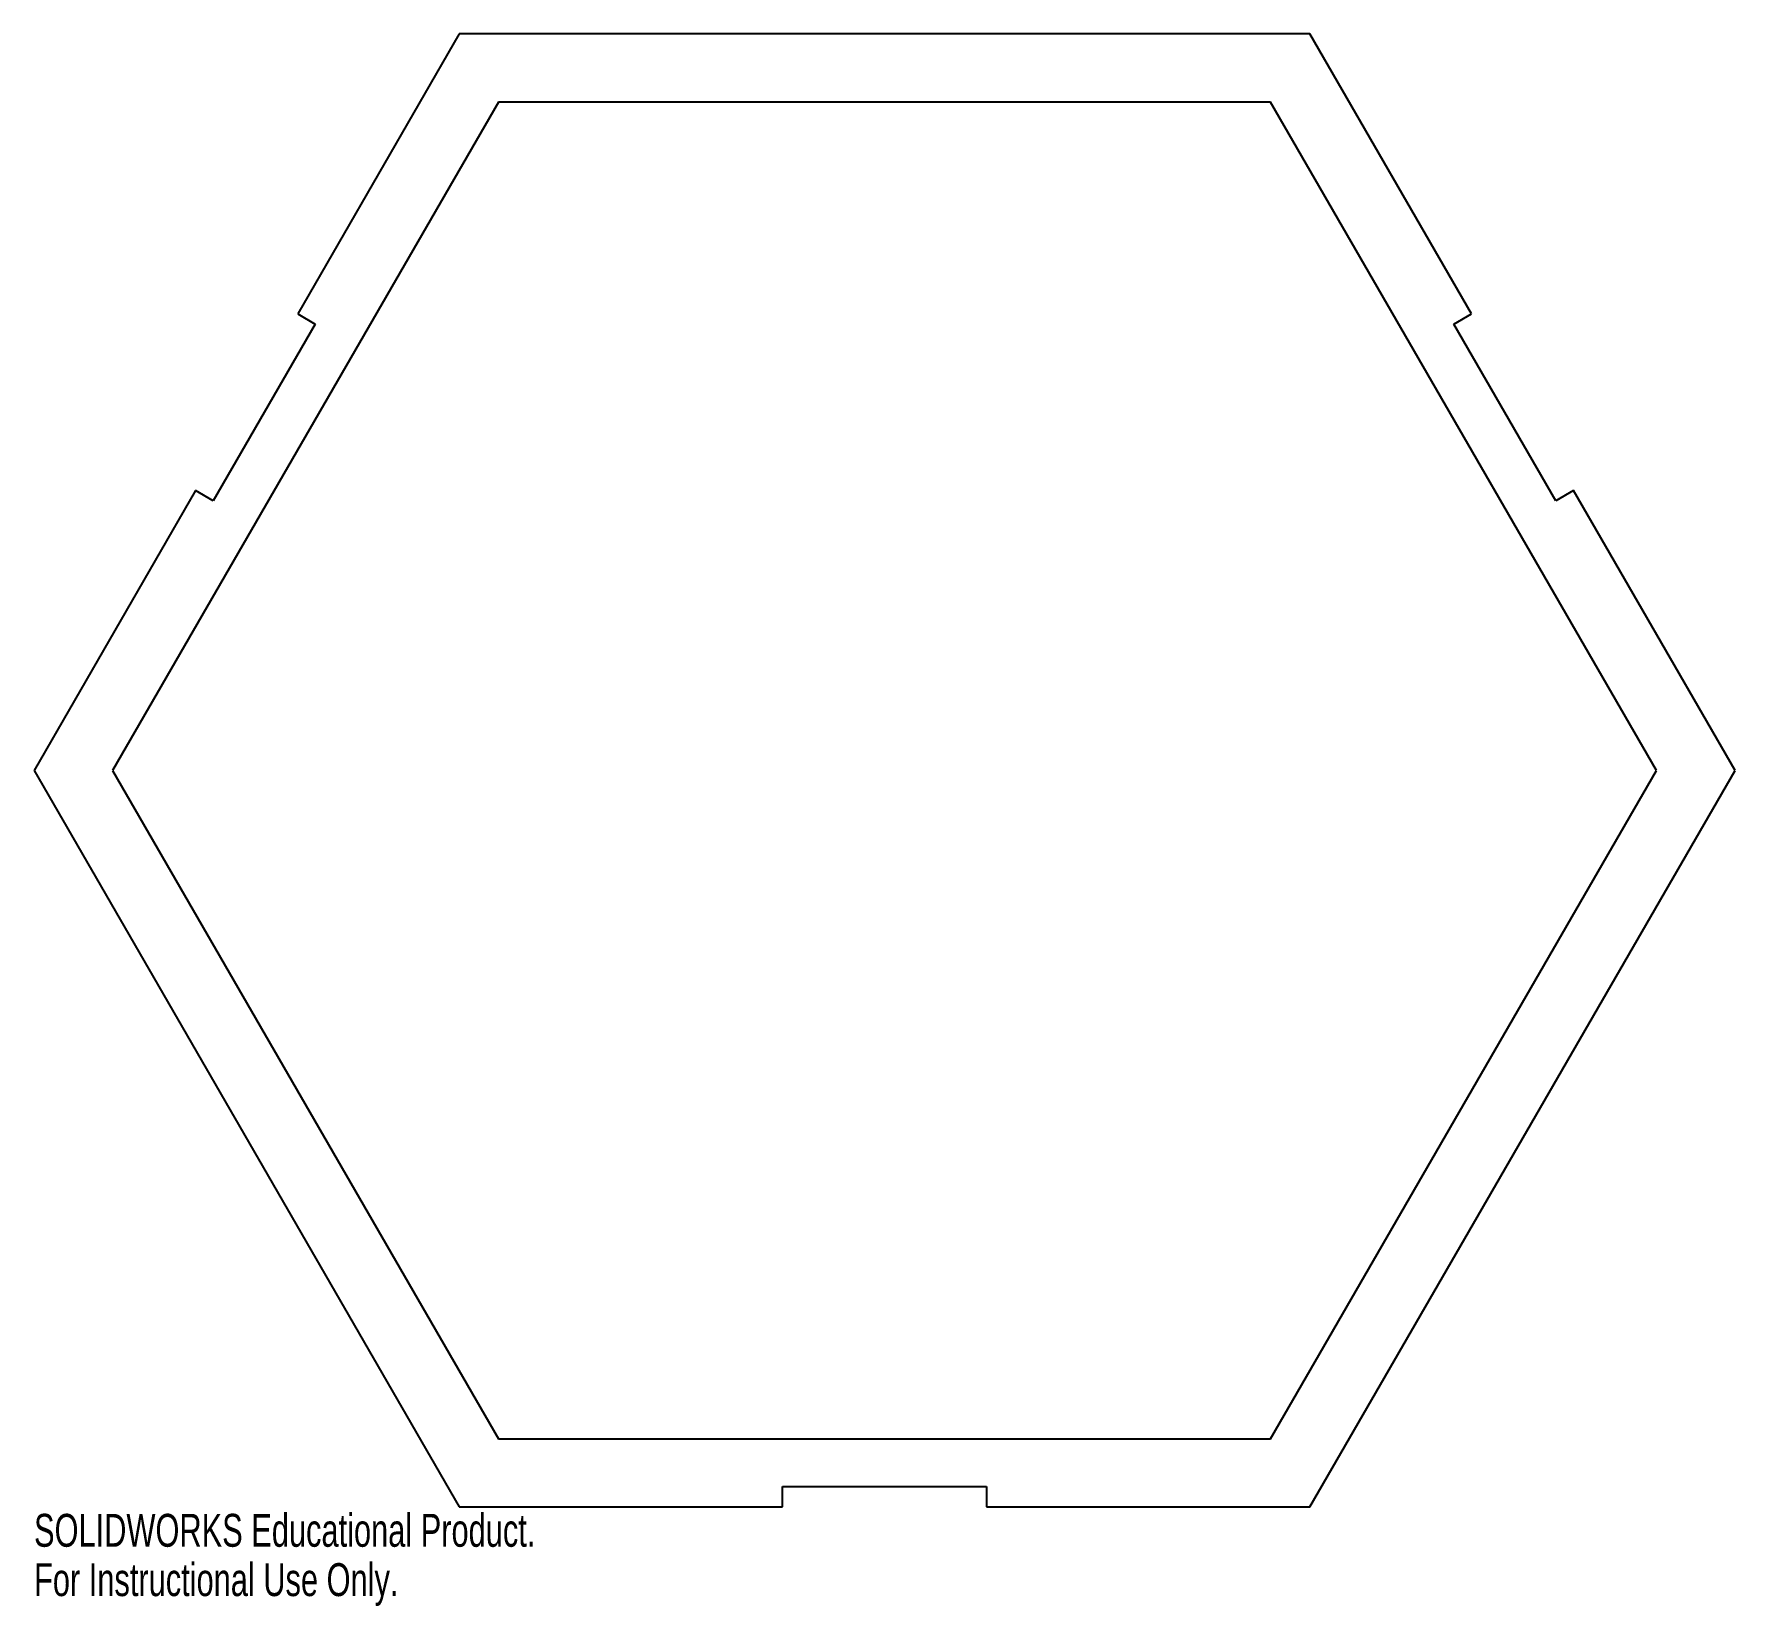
# Model space of a CAD drawing. Header units: millimetres. Extents: x 2469 to 2719, y 92 to 323.
import ezdxf

# ---------------------------------------------------------------- set-up
doc = ezdxf.new("R2010")
doc.units = ezdxf.units.MM
doc.styles.add('SLDTEXTSTYLE0', font='TXT', dxfattribs={"width": 0.7})

msp = doc.modelspace()

# ---------------------------------------------------------------- linework, layer by layer
at = {"color": 7, "linetype": 'Continuous'}
for p, q in [((2531.94, 323.24), (2508.19, 282.1)), ((2656.94, 323.24), (2531.94, 323.24)), ((2680.69, 282.1), (2656.94, 323.24)), ((2537.71, 313.24), (2480.98, 214.98)), ((2651.16, 313.24), (2537.71, 313.24)), ((2707.89, 214.98), (2651.16, 313.24)), ((2510.78, 280.6), (2495.78, 254.62)), ((2508.19, 282.1), (2510.78, 280.6)), ((2678.09, 280.6), (2680.69, 282.1)), ((2693.09, 254.62), (2678.09, 280.6)), ((2493.19, 256.12), (2469.44, 214.98)), ((2495.78, 254.62), (2493.19, 256.12)), ((2695.69, 256.12), (2693.09, 254.62)), ((2719.44, 214.98), (2695.69, 256.12)), ((2469.44, 214.98), (2531.94, 106.73)), ((2480.98, 214.98), (2537.71, 116.73)), ((2651.16, 116.73), (2707.89, 214.98)), ((2656.94, 106.73), (2719.44, 214.98)), ((2537.71, 116.73), (2651.16, 116.73)), ((2579.44, 106.73), (2579.44, 109.73)), ((2579.44, 109.73), (2609.44, 109.73)), ((2609.44, 109.73), (2609.44, 106.73)), ((2531.94, 106.73), (2579.44, 106.73)), ((2609.44, 106.73), (2656.94, 106.73))]:
    msp.add_line(p, q, dxfattribs=at)

# ---------------------------------------------------------------- texts
at = {"color": 7, "linetype": 'Continuous', "char_height": 4.8336, "attachment_point": 1, "style": 'SLDTEXTSTYLE0'}
for s, insert in [('SOLIDWORKS Educational Product.', (2469.44, 105.71)), ('For Instructional Use Only.', (2469.44, 98.46))]:
    msp.add_mtext(s, dxfattribs=dict(at, insert=insert))

doc.saveas('drawing.dxf')
